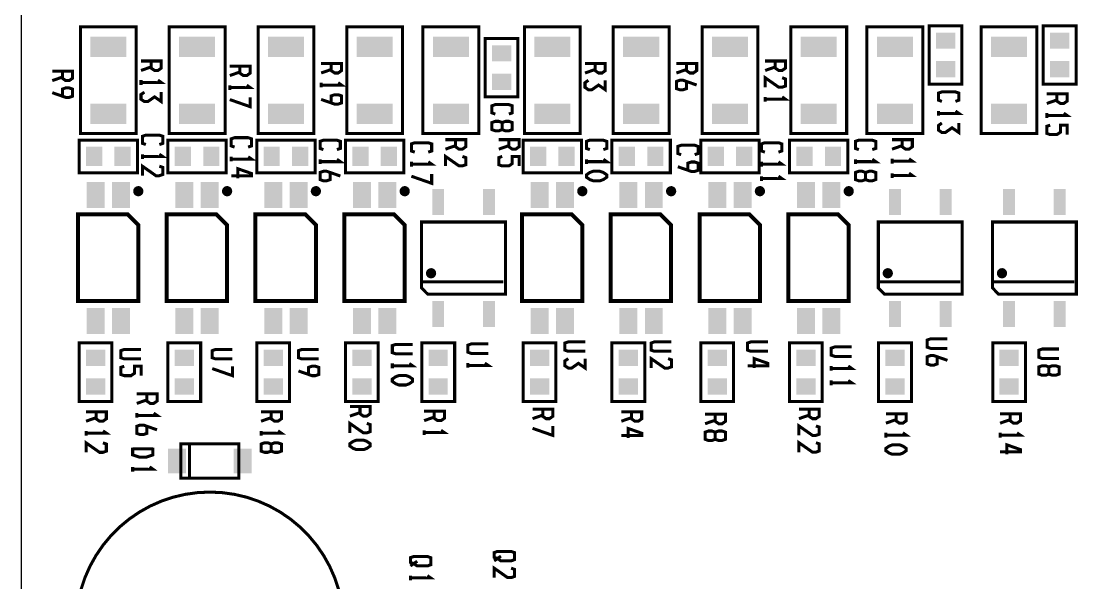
# Model space of a CAD drawing. Extents: x -8 to 204, y 99 to 321.
# Drawn here: x -7.7 to 45.2, y 263.7 to 291.8 of the extents above; entities that cross this region are included whole.
import ezdxf

# ---------------------------------------------------------------- set-up
doc = ezdxf.new("R2010")
doc.units = 0
doc.header["$MEASUREMENT"] = 0
doc.layers.get('0').update_dxf_attribs({"linetype": 'CONTINUOUS'})
for name, color, linetype in [('22-301-0_DRD', 1, 'CONTINUOUS'), ('22-301-0_SMT', 8, 'CONTINUOUS'), ('22-301-0_SST', 255, 'CONTINUOUS')]:
    doc.layers.add(name, color=color, linetype=linetype)

# ---------------------------------------------------------------- blocks, each defined once
blk = doc.blocks.new('RECTANGLE_5')
blk.add_solid([(0.4064, 0.4826), (0.4064, -0.4826), (-0.4064, 0.4826), (-0.4064, -0.4826)])
blk = doc.blocks.new('RECTANGLE_6')
blk.add_solid([(0.4826, 0.4064), (0.4826, -0.4064), (-0.4826, 0.4064), (-0.4826, -0.4064)])
blk = doc.blocks.new('RECTANGLE_10')
blk.add_solid([(0.9017, 0.508), (0.9017, -0.508), (-0.9017, 0.508), (-0.9017, -0.508)])
blk = doc.blocks.new('RECTANGLE_14')
blk.add_solid([(0.44958, 0.6096), (0.44958, -0.6096), (-0.44958, 0.6096), (-0.44958, -0.6096)])
blk = doc.blocks.new('RECTANGLE_46')
blk.add_solid([(0.29972, 0.65024), (0.29972, -0.65024), (-0.29972, 0.65024), (-0.29972, -0.65024)])
blk = doc.blocks.new('RECTANGLE_47')
blk.add_solid([(0.44958, 0.65024), (0.44958, -0.65024), (-0.44958, 0.65024), (-0.44958, -0.65024)])

msp = doc.modelspace()

# ---------------------------------------------------------------- linework, layer by layer
at = {"layer": '22-301-0_DRD'}
msp.add_line((-7.697, 319.11), (-7.697, 111.811), dxfattribs=at)
at = {"layer": '22-301-0_SST'}
for points, const_width in [([(-1.936, 286.134), (-4.73, 286.134), (-4.73, 291.468), (-1.936, 291.468), (-1.936, 286.134)], 0.152), ([(2.509, 286.134), (-0.285, 286.134), (-0.285, 291.468), (2.509, 291.468), (2.509, 286.134)], 0.152), ([(6.954, 286.134), (4.16, 286.134), (4.16, 291.468), (6.954, 291.468), (6.954, 286.134)], 0.152), ([(11.399, 286.134), (8.605, 286.134), (8.605, 291.468), (11.399, 291.468), (11.399, 286.134)], 0.152), ([(15.209, 286.134), (12.415, 286.134), (12.415, 291.468), (15.209, 291.468), (15.209, 286.134)], 0.152), ([(20.289, 286.134), (17.495, 286.134), (17.495, 291.468), (20.289, 291.468), (20.289, 286.134)], 0.152), ([(24.734, 286.134), (21.94, 286.134), (21.94, 291.468), (24.734, 291.468), (24.734, 286.134)], 0.152), ([(29.179, 286.134), (26.385, 286.134), (26.385, 291.468), (29.179, 291.468), (29.179, 286.134)], 0.152), ([(33.624, 286.134), (30.83, 286.134), (30.83, 291.468), (33.624, 291.468), (33.624, 286.134)], 0.152), ([(37.434, 286.134), (34.64, 286.134), (34.64, 291.468), (37.434, 291.468), (37.434, 286.134)], 0.152), ([(37.751, 291.531), (37.751, 288.61), (39.389, 288.61), (39.389, 291.531), (37.751, 291.531)], 0.152), ([(43.149, 286.134), (40.355, 286.134), (40.355, 291.468), (43.149, 291.468), (43.149, 286.134)], 0.152), ([(43.466, 291.531), (43.466, 288.61), (45.104, 288.61), (45.104, 291.531), (43.466, 291.531)], 0.152), ([(15.526, 290.896), (15.526, 287.975), (17.164, 287.975), (17.164, 290.896), (15.526, 290.896)], 0.152), ([(-5.632, 289.258), (-5.632, 288.902), (-5.464, 288.783), (-5.294, 288.783), (-5.124, 288.902), (-5.124, 289.258), (-6.14, 289.258)], 0.152), ([(-1.19, 289.766), (-1.19, 289.41), (-1.019, 289.291), (-0.849, 289.291), (-0.682, 289.41), (-0.682, 289.766), (-1.698, 289.766)], 0.152), ([(-1.19, 289.469), (-1.698, 289.291)], 0.152), ([(3.255, 289.512), (3.255, 289.156), (3.426, 289.037), (3.596, 289.037), (3.763, 289.156), (3.763, 289.512), (2.747, 289.512)], 0.152), ([(7.827, 289.639), (7.827, 289.283), (7.998, 289.164), (8.168, 289.164), (8.335, 289.283), (8.335, 289.639), (7.319, 289.639)], 0.152), ([(7.827, 289.342), (7.319, 289.164)], 0.152), ([(21.035, 289.639), (21.035, 289.283), (21.206, 289.164), (21.376, 289.164), (21.543, 289.283), (21.543, 289.639), (20.527, 289.639)], 0.152), ([(21.035, 289.342), (20.527, 289.164)], 0.152), ([(25.607, 289.639), (25.607, 289.283), (25.778, 289.164), (25.948, 289.164), (26.115, 289.283), (26.115, 289.639), (25.099, 289.639)], 0.152), ([(25.607, 289.342), (25.099, 289.164)], 0.152), ([(30.052, 289.766), (30.052, 289.41), (30.223, 289.291), (30.393, 289.291), (30.56, 289.41), (30.56, 289.766), (29.544, 289.766)], 0.152), ([(30.052, 289.469), (29.544, 289.291)], 0.152), ([(-5.632, 288.961), (-6.14, 288.783)], 0.152), ([(-1.698, 288.572), (-1.698, 288.808)], 0.152), ([(-1.698, 288.689), (-0.682, 288.689), (-0.849, 288.808)], 0.152), ([(3.255, 289.215), (2.747, 289.037)], 0.152), ([(20.698, 288.801), (20.527, 288.681), (20.527, 288.445), (20.698, 288.326), (20.868, 288.326), (21.206, 288.562), (21.543, 288.326), (21.543, 288.801)], 0.152), ([(25.607, 288.74), (25.607, 288.384), (25.44, 288.326), (25.27, 288.326), (25.099, 288.384), (25.099, 288.74), (25.27, 288.801), (25.44, 288.801), (26.115, 288.562)], 0.152), ([(29.544, 288.453), (29.544, 288.928), (30.223, 288.453), (30.393, 288.453), (30.56, 288.511), (30.56, 288.867), (30.393, 288.928)], 0.152), ([(-5.632, 288.003), (-5.632, 288.359), (-5.464, 288.42), (-5.294, 288.42), (-5.124, 288.359), (-5.124, 288.003), (-5.294, 287.945), (-5.464, 287.945), (-6.14, 288.181)], 0.152), ([(-1.527, 288.206), (-1.698, 288.089), (-1.698, 287.851), (-1.527, 287.734), (-1.357, 287.734), (-1.019, 287.97), (-0.682, 287.734), (-0.682, 288.206)], 0.152), ([(2.747, 288.318), (2.747, 288.554)], 0.152), ([(2.747, 288.435), (3.763, 288.435), (3.596, 288.554)], 0.152), ([(7.319, 288.445), (7.319, 288.681)], 0.152), ([(7.319, 288.562), (8.335, 288.562), (8.168, 288.681)], 0.152), ([(38.391, 287.744), (38.221, 287.805), (38.221, 288.16), (38.391, 288.219), (39.069, 288.219), (39.237, 288.16), (39.237, 287.805), (39.069, 287.744)], 0.152), ([(2.747, 287.835), (3.763, 287.48), (3.763, 287.952)], 0.152), ([(7.827, 287.665), (7.827, 288.021), (7.998, 288.079), (8.168, 288.079), (8.335, 288.021), (8.335, 287.665), (8.168, 287.607), (7.998, 287.607), (7.319, 287.843)], 0.152), ([(29.544, 287.734), (29.544, 287.97)], 0.152), ([(29.544, 287.851), (30.56, 287.851), (30.393, 287.97)], 0.152), ([(44.149, 288.115), (44.149, 287.759), (44.32, 287.64), (44.49, 287.64), (44.657, 287.759), (44.657, 288.115), (43.641, 288.115)], 0.152), ([(44.149, 287.818), (43.641, 287.64)], 0.152), ([(16.039, 287.109), (15.869, 287.17), (15.869, 287.525), (16.039, 287.584), (16.717, 287.584), (16.885, 287.525), (16.885, 287.17), (16.717, 287.109)], 0.152), ([(38.221, 287.025), (38.221, 287.261)], 0.152), ([(38.221, 287.144), (39.237, 287.144), (39.069, 287.261)], 0.152), ([(43.641, 286.921), (43.641, 287.157)], 0.152), ([(43.641, 287.038), (44.657, 287.038), (44.49, 287.157)], 0.152), ([(16.377, 286.332), (16.547, 286.271), (16.717, 286.271), (16.885, 286.332), (16.885, 286.687), (16.717, 286.746), (16.547, 286.746), (16.377, 286.687), (16.377, 286.332), (16.209, 286.271), (16.039, 286.271), (15.869, 286.332), (15.869, 286.687), (16.039, 286.746), (16.209, 286.746), (16.377, 286.687)], 0.152), ([(38.391, 286.662), (38.221, 286.542), (38.221, 286.306), (38.391, 286.187), (38.561, 286.187), (38.899, 286.423), (39.237, 286.187), (39.237, 286.662)], 0.152), ([(43.812, 286.555), (43.641, 286.497), (43.641, 286.141), (43.812, 286.083), (44.149, 286.083), (44.32, 286.2), (44.32, 286.555), (44.657, 286.555), (44.657, 286.083)], 0.152), ([(-4.794, 284.165), (-1.873, 284.165), (-1.873, 285.803), (-4.794, 285.803), (-4.794, 284.165)], 0.152), ([(-1.456, 285.585), (-1.626, 285.643), (-1.626, 285.999), (-1.456, 286.057), (-0.781, 286.057), (-0.61, 285.999), (-0.61, 285.643), (-0.781, 285.585)], 0.152), ([(-0.349, 284.165), (2.572, 284.165), (2.572, 285.803), (-0.349, 285.803), (-0.349, 284.165)], 0.152), ([(2.989, 285.458), (2.819, 285.516), (2.819, 285.872), (2.989, 285.93), (3.664, 285.93), (3.835, 285.872), (3.835, 285.516), (3.664, 285.458)], 0.152), ([(4.096, 284.165), (7.017, 284.165), (7.017, 285.803), (4.096, 285.803), (4.096, 284.165)], 0.152), ([(7.434, 285.331), (7.264, 285.389), (7.264, 285.745), (7.434, 285.803), (8.109, 285.803), (8.28, 285.745), (8.28, 285.389), (8.109, 285.331)], 0.152), ([(8.541, 284.165), (11.462, 284.165), (11.462, 285.803), (8.541, 285.803), (8.541, 284.165)], 0.152), ([(12.006, 285.204), (11.836, 285.262), (11.836, 285.618), (12.006, 285.676), (12.681, 285.676), (12.852, 285.618), (12.852, 285.262), (12.681, 285.204)], 0.152), ([(14.05, 285.829), (14.05, 285.473), (14.221, 285.354), (14.391, 285.354), (14.558, 285.473), (14.558, 285.829), (13.542, 285.829)], 0.152), ([(16.717, 285.829), (16.717, 285.473), (16.888, 285.354), (17.058, 285.354), (17.225, 285.473), (17.225, 285.829), (16.209, 285.829)], 0.152), ([(17.431, 284.165), (20.352, 284.165), (20.352, 285.803), (17.431, 285.803), (17.431, 284.165)], 0.152), ([(20.769, 285.331), (20.599, 285.389), (20.599, 285.745), (20.769, 285.803), (21.444, 285.803), (21.615, 285.745), (21.615, 285.389), (21.444, 285.331)], 0.152), ([(21.876, 284.165), (24.797, 284.165), (24.797, 285.803), (21.876, 285.803), (21.876, 284.165)], 0.152), ([(25.341, 285.077), (25.171, 285.135), (25.171, 285.491), (25.341, 285.549), (26.016, 285.549), (26.187, 285.491), (26.187, 285.135), (26.016, 285.077)], 0.152), ([(26.321, 284.165), (29.242, 284.165), (29.242, 285.803), (26.321, 285.803), (26.321, 284.165)], 0.152), ([(29.532, 285.204), (29.362, 285.262), (29.362, 285.618), (29.532, 285.676), (30.207, 285.676), (30.378, 285.618), (30.378, 285.262), (30.207, 285.204)], 0.152), ([(30.766, 284.165), (33.687, 284.165), (33.687, 285.803), (30.766, 285.803), (30.766, 284.165)], 0.152), ([(34.231, 285.331), (34.061, 285.389), (34.061, 285.745), (34.231, 285.803), (34.906, 285.803), (35.077, 285.745), (35.077, 285.389), (34.906, 285.331)], 0.152), ([(36.402, 285.829), (36.402, 285.473), (36.573, 285.354), (36.743, 285.354), (36.91, 285.473), (36.91, 285.829), (35.894, 285.829)], 0.152), ([(-1.626, 284.864), (-1.626, 285.102)], 0.152), ([(-1.626, 284.983), (-0.61, 284.983), (-0.781, 285.102)], 0.152), ([(14.05, 285.532), (13.542, 285.354)], 0.152), ([(13.542, 284.516), (13.542, 284.991), (14.221, 284.516), (14.391, 284.516), (14.558, 284.574), (14.558, 284.93), (14.391, 284.991)], 0.152), ([(16.717, 285.532), (16.209, 285.354)], 0.152), ([(36.402, 285.532), (35.894, 285.354)], 0.152), ([(-1.626, 284.025), (-1.626, 284.5), (-0.948, 284.025), (-0.781, 284.025), (-0.61, 284.086), (-0.61, 284.442), (-0.781, 284.5)], 0.152), ([(2.819, 284.737), (2.819, 284.975)], 0.152), ([(2.819, 284.856), (3.835, 284.856), (3.664, 284.975)], 0.152), ([(7.264, 284.61), (7.264, 284.848)], 0.152), ([(7.264, 284.729), (8.28, 284.729), (8.109, 284.848)], 0.152), ([(11.836, 284.483), (11.836, 284.721)], 0.152), ([(11.836, 284.602), (12.852, 284.602), (12.681, 284.721)], 0.152), ([(16.38, 284.991), (16.209, 284.93), (16.209, 284.574), (16.38, 284.516), (16.717, 284.516), (16.888, 284.635), (16.888, 284.991), (17.225, 284.991), (17.225, 284.516)], 0.152), ([(20.599, 284.61), (20.599, 284.848)], 0.152), ([(20.599, 284.729), (21.615, 284.729), (21.444, 284.848)], 0.152), ([(25.679, 284.297), (25.679, 284.653), (25.849, 284.711), (26.016, 284.711), (26.187, 284.653), (26.187, 284.297), (26.016, 284.239), (25.849, 284.239), (25.171, 284.475)], 0.152), ([(29.362, 284.483), (29.362, 284.721)], 0.152), ([(29.362, 284.602), (30.378, 284.602), (30.207, 284.721)], 0.152), ([(34.061, 284.61), (34.061, 284.848)], 0.152), ([(34.061, 284.729), (35.077, 284.729), (34.906, 284.848)], 0.152), ([(35.894, 284.635), (35.894, 284.871)], 0.152), ([(35.894, 284.752), (36.91, 284.752), (36.743, 284.871)], 0.152), ([(3.156, 283.898), (3.156, 284.373), (3.835, 284.137), (3.835, 284.018), (2.819, 284.018)], 0.152), ([(7.772, 284.188), (7.772, 283.832), (7.601, 283.771), (7.434, 283.771), (7.264, 283.832), (7.264, 284.188), (7.434, 284.246), (7.601, 284.246), (8.28, 284.01)], 0.152), ([(11.836, 284), (12.852, 283.644), (12.852, 284.119)], 0.152), ([(20.599, 284.068), (20.769, 284.188), (20.936, 284.246), (21.277, 284.246), (21.444, 284.188), (21.615, 284.068), (21.615, 283.949), (21.444, 283.832), (21.277, 283.771), (20.936, 283.771), (20.769, 283.832), (20.599, 283.949), (20.599, 284.068)], 0.152), ([(29.362, 283.764), (29.362, 284)], 0.152), ([(29.362, 283.883), (30.378, 283.883), (30.207, 284)], 0.152), ([(34.569, 283.832), (34.739, 283.771), (34.906, 283.771), (35.077, 283.832), (35.077, 284.188), (34.906, 284.246), (34.739, 284.246), (34.569, 284.188), (34.569, 283.832), (34.398, 283.771), (34.231, 283.771), (34.061, 283.832), (34.061, 284.188), (34.231, 284.246), (34.398, 284.246), (34.569, 284.188)], 0.152), ([(35.894, 283.914), (35.894, 284.152)], 0.152), ([(35.894, 284.033), (36.91, 284.033), (36.743, 284.152)], 0.152), ([(-1.665, 283.309), (-2.002, 283.309)], 0.152), ([(-1.672, 283.172), (-1.995, 283.172)], 0.152), ([(-1.911, 283.411), (-1.911, 283.088)], 0.152), ([(-1.774, 283.418), (-1.774, 283.08)], 0.152), ([(2.78, 283.309), (2.443, 283.309)], 0.152), ([(2.773, 283.172), (2.45, 283.172)], 0.152), ([(2.534, 283.411), (2.534, 283.088)], 0.152), ([(2.671, 283.418), (2.671, 283.08)], 0.152), ([(7.225, 283.309), (6.888, 283.309)], 0.152), ([(7.218, 283.172), (6.895, 283.172)], 0.152), ([(6.979, 283.411), (6.979, 283.088)], 0.152), ([(7.116, 283.418), (7.116, 283.08)], 0.152), ([(11.67, 283.309), (11.333, 283.309)], 0.152), ([(11.663, 283.172), (11.34, 283.172)], 0.152), ([(11.424, 283.411), (11.424, 283.088)], 0.152), ([(11.561, 283.418), (11.561, 283.08)], 0.152), ([(20.56, 283.309), (20.223, 283.309)], 0.152), ([(20.553, 283.172), (20.23, 283.172)], 0.152), ([(20.314, 283.411), (20.314, 283.088)], 0.152), ([(20.451, 283.418), (20.451, 283.08)], 0.152), ([(25.005, 283.309), (24.668, 283.309)], 0.152), ([(24.998, 283.172), (24.675, 283.172)], 0.152), ([(24.759, 283.411), (24.759, 283.088)], 0.152), ([(24.896, 283.418), (24.896, 283.08)], 0.152), ([(29.45, 283.309), (29.113, 283.309)], 0.152), ([(29.443, 283.172), (29.12, 283.172)], 0.152), ([(29.204, 283.411), (29.204, 283.088)], 0.152), ([(29.341, 283.418), (29.341, 283.08)], 0.152), ([(33.895, 283.309), (33.558, 283.309)], 0.152), ([(33.888, 283.172), (33.565, 283.172)], 0.152), ([(33.649, 283.411), (33.649, 283.088)], 0.152), ([(33.786, 283.418), (33.786, 283.08)], 0.152), ([(-1.835, 281.562), (-1.835, 277.752), (-4.857, 277.752), (-4.857, 282.095), (-2.368, 282.095), (-1.835, 281.562)], 0.201), ([(2.61, 281.562), (2.61, 277.752), (-0.412, 277.752), (-0.412, 282.095), (2.077, 282.095), (2.61, 281.562)], 0.201), ([(7.055, 281.562), (7.055, 277.752), (4.033, 277.752), (4.033, 282.095), (6.522, 282.095), (7.055, 281.562)], 0.201), ([(11.5, 281.562), (11.5, 277.752), (8.478, 277.752), (8.478, 282.095), (10.967, 282.095), (11.5, 281.562)], 0.201), ([(20.39, 281.562), (20.39, 277.752), (17.368, 277.752), (17.368, 282.095), (19.857, 282.095), (20.39, 281.562)], 0.201), ([(24.835, 281.562), (24.835, 277.752), (21.813, 277.752), (21.813, 282.095), (24.302, 282.095), (24.835, 281.562)], 0.201), ([(29.28, 281.562), (29.28, 277.752), (26.258, 277.752), (26.258, 282.095), (28.747, 282.095), (29.28, 281.562)], 0.201), ([(33.725, 281.562), (33.725, 277.752), (30.703, 277.752), (30.703, 282.095), (33.192, 282.095), (33.725, 281.562)], 0.201), ([(12.544, 278.206), (12.646, 278.105), (16.545, 278.105), (16.545, 281.709), (12.349, 281.709), (12.349, 278.412), (12.544, 278.206)], 0.152), ([(35.404, 278.206), (35.506, 278.105), (39.405, 278.105), (39.405, 281.709), (35.209, 281.709), (35.209, 278.412), (35.404, 278.206)], 0.152), ([(41.119, 278.206), (41.221, 278.105), (45.12, 278.105), (45.12, 281.709), (40.924, 281.709), (40.924, 278.412), (41.119, 278.206)], 0.152), ([(12.991, 279.204), (12.651, 279.204)], 0.152), ([(12.742, 279.306), (12.742, 278.983)], 0.152), ([(12.88, 279.314), (12.88, 278.976)], 0.152), ([(35.851, 279.204), (35.511, 279.204)], 0.152), ([(35.602, 279.306), (35.602, 278.983)], 0.152), ([(35.74, 279.314), (35.74, 278.976)], 0.152), ([(41.566, 279.204), (41.226, 279.204)], 0.152), ([(41.317, 279.306), (41.317, 278.983)], 0.152), ([(41.455, 279.314), (41.455, 278.976)], 0.152), ([(16.446, 278.712), (12.349, 278.712)], 0.152), ([(12.984, 279.067), (12.659, 279.067)], 0.152), ([(39.306, 278.712), (35.209, 278.712)], 0.152), ([(35.844, 279.067), (35.519, 279.067)], 0.152), ([(45.021, 278.712), (40.924, 278.712)], 0.152), ([(41.559, 279.067), (41.234, 279.067)], 0.152), ([(-4.794, 275.656), (-4.794, 272.735), (-3.156, 272.735), (-3.156, 275.656), (-4.794, 275.656)], 0.152), ([(-0.349, 275.656), (-0.349, 272.735), (1.289, 272.735), (1.289, 275.656), (-0.349, 275.656)], 0.152), ([(4.096, 275.656), (4.096, 272.735), (5.734, 272.735), (5.734, 275.656), (4.096, 275.656)], 0.152), ([(8.541, 275.656), (8.541, 272.735), (10.179, 272.735), (10.179, 275.656), (8.541, 275.656)], 0.152), ([(11.899, 275.112), (11.053, 275.112), (10.883, 275.171), (10.883, 275.526), (11.053, 275.585), (11.899, 275.585)], 0.152), ([(14.002, 272.735), (14.002, 275.656), (12.364, 275.656), (12.364, 272.735), (14.002, 272.735)], 0.152), ([(15.681, 275.133), (14.835, 275.133), (14.665, 275.194), (14.665, 275.549), (14.835, 275.608), (15.681, 275.608)], 0.152), ([(17.431, 275.656), (17.431, 272.735), (19.069, 272.735), (19.069, 275.656), (17.431, 275.656)], 0.152), ([(20.535, 275.239), (19.689, 275.239), (19.519, 275.298), (19.519, 275.653), (19.689, 275.712), (20.535, 275.712)], 0.152), ([(21.876, 275.656), (21.876, 272.735), (23.514, 272.735), (23.514, 275.656), (21.876, 275.656)], 0.152), ([(24.853, 275.239), (24.007, 275.239), (23.837, 275.298), (23.837, 275.653), (24.007, 275.712), (24.853, 275.712)], 0.152), ([(26.321, 275.656), (26.321, 272.735), (27.959, 272.735), (27.959, 275.656), (26.321, 275.656)], 0.152), ([(29.679, 275.239), (28.833, 275.239), (28.663, 275.298), (28.663, 275.653), (28.833, 275.712), (29.679, 275.712)], 0.152), ([(30.766, 275.656), (30.766, 272.735), (32.404, 272.735), (32.404, 275.656), (30.766, 275.656)], 0.152), ([(36.862, 272.735), (36.862, 275.656), (35.224, 275.656), (35.224, 272.735), (36.862, 272.735)], 0.152), ([(38.668, 275.387), (37.822, 275.387), (37.652, 275.448), (37.652, 275.803), (37.822, 275.862), (38.668, 275.862)], 0.152), ([(42.577, 272.735), (42.577, 275.656), (40.939, 275.656), (40.939, 272.735), (42.577, 272.735)], 0.152), ([(-1.69, 274.858), (-2.536, 274.858), (-2.706, 274.917), (-2.706, 275.272), (-2.536, 275.331), (-1.69, 275.331)], 0.152), ([(2.882, 274.858), (2.036, 274.858), (1.866, 274.917), (1.866, 275.272), (2.036, 275.331), (2.882, 275.331)], 0.152), ([(7.2, 274.858), (6.354, 274.858), (6.184, 274.917), (6.184, 275.272), (6.354, 275.331), (7.2, 275.331)], 0.152), ([(33.87, 274.985), (33.024, 274.985), (32.854, 275.044), (32.854, 275.399), (33.024, 275.458), (33.87, 275.458)], 0.152), ([(38.16, 274.965), (38.16, 274.61), (37.99, 274.549), (37.822, 274.549), (37.652, 274.61), (37.652, 274.965), (37.822, 275.024), (37.99, 275.024), (38.668, 274.787)], 0.152), ([(44.256, 274.879), (43.41, 274.879), (43.24, 274.94), (43.24, 275.295), (43.41, 275.354), (44.256, 275.354)], 0.152), ([(-2.536, 274.493), (-2.706, 274.434), (-2.706, 274.079), (-2.536, 274.02), (-2.198, 274.02), (-2.028, 274.137), (-2.028, 274.493), (-1.69, 274.493), (-1.69, 274.02)], 0.152), ([(1.866, 274.376), (2.882, 274.02), (2.882, 274.493)], 0.152), ([(6.692, 274.079), (6.692, 274.434), (6.862, 274.493), (7.03, 274.493), (7.2, 274.434), (7.2, 274.079), (7.03, 274.02), (6.862, 274.02), (6.184, 274.256)], 0.152), ([(10.883, 274.391), (10.883, 274.63)], 0.152), ([(10.883, 274.51), (11.899, 274.51), (11.729, 274.63)], 0.152), ([(14.665, 274.414), (14.665, 274.65)], 0.152), ([(14.665, 274.533), (15.681, 274.533), (15.511, 274.65)], 0.152), ([(19.689, 274.874), (19.519, 274.757), (19.519, 274.518), (19.689, 274.401), (19.857, 274.401), (20.197, 274.637), (20.535, 274.401), (20.535, 274.874)], 0.152), ([(23.837, 274.401), (23.837, 274.874), (24.515, 274.401), (24.683, 274.401), (24.853, 274.46), (24.853, 274.815), (24.683, 274.874)], 0.152), ([(29.001, 274.401), (29.001, 274.874), (29.679, 274.637), (29.679, 274.518), (28.663, 274.518)], 0.152), ([(32.854, 274.264), (32.854, 274.503)], 0.152), ([(32.854, 274.383), (33.87, 274.383), (33.7, 274.503)], 0.152), ([(43.748, 274.102), (43.918, 274.041), (44.086, 274.041), (44.256, 274.102), (44.256, 274.457), (44.086, 274.516), (43.918, 274.516), (43.748, 274.457), (43.748, 274.102), (43.578, 274.041), (43.41, 274.041), (43.24, 274.102), (43.24, 274.457), (43.41, 274.516), (43.578, 274.516), (43.748, 274.457)], 0.152), ([(10.883, 273.85), (11.053, 273.969), (11.221, 274.028), (11.561, 274.028), (11.729, 273.969), (11.899, 273.85), (11.899, 273.731), (11.729, 273.614), (11.561, 273.553), (11.221, 273.553), (11.053, 273.614), (10.883, 273.731), (10.883, 273.85)], 0.152), ([(32.854, 273.545), (32.854, 273.781)], 0.152), ([(32.854, 273.665), (33.87, 273.665), (33.7, 273.781)], 0.152), ([(-1.403, 273.106), (-1.403, 272.75), (-1.233, 272.631), (-1.063, 272.631), (-0.895, 272.75), (-0.895, 273.106), (-1.911, 273.106)], 0.152), ([(-1.403, 272.809), (-1.911, 272.631)], 0.152), ([(9.265, 272.471), (9.265, 272.115), (9.435, 271.996), (9.605, 271.996), (9.773, 272.115), (9.773, 272.471), (8.757, 272.471)], 0.152), ([(18.409, 272.344), (18.409, 271.988), (18.579, 271.869), (18.749, 271.869), (18.917, 271.988), (18.917, 272.344), (17.901, 272.344)], 0.152), ([(31.744, 272.344), (31.744, 271.988), (31.914, 271.869), (32.084, 271.869), (32.252, 271.988), (32.252, 272.344), (31.236, 272.344)], 0.152), ([(-3.94, 272.217), (-3.94, 271.861), (-3.773, 271.742), (-3.603, 271.742), (-3.432, 271.861), (-3.432, 272.217), (-4.448, 272.217)], 0.152), ([(-3.94, 271.92), (-4.448, 271.742)], 0.152), ([(-1.911, 271.912), (-1.911, 272.148)], 0.152), ([(-1.911, 272.031), (-0.895, 272.031), (-1.063, 272.148)], 0.152), ([(4.82, 272.217), (4.82, 271.861), (4.99, 271.742), (5.16, 271.742), (5.328, 271.861), (5.328, 272.217), (4.312, 272.217)], 0.152), ([(4.82, 271.92), (4.312, 271.742)], 0.152), ([(9.265, 272.174), (8.757, 271.996)], 0.152), ([(12.981, 272.245), (12.981, 271.889), (13.149, 271.77), (13.319, 271.77), (13.489, 271.889), (13.489, 272.245), (12.473, 272.245)], 0.152), ([(12.981, 271.948), (12.473, 271.77)], 0.152), ([(18.409, 272.047), (17.901, 271.869)], 0.152), ([(22.854, 272.217), (22.854, 271.861), (23.024, 271.742), (23.194, 271.742), (23.362, 271.861), (23.362, 272.217), (22.346, 272.217)], 0.152), ([(22.854, 271.92), (22.346, 271.742)], 0.152), ([(27.045, 272.09), (27.045, 271.734), (27.215, 271.615), (27.385, 271.615), (27.553, 271.734), (27.553, 272.09), (26.537, 272.09)], 0.152), ([(31.744, 272.047), (31.236, 271.869)], 0.152), ([(36.095, 272.118), (36.095, 271.762), (36.263, 271.643), (36.433, 271.643), (36.603, 271.762), (36.603, 272.118), (35.587, 272.118)], 0.152), ([(36.095, 271.821), (35.587, 271.643)], 0.152), ([(41.81, 272.118), (41.81, 271.762), (41.978, 271.643), (42.148, 271.643), (42.318, 271.762), (42.318, 272.118), (41.302, 272.118)], 0.152), ([(41.81, 271.821), (41.302, 271.643)], 0.152), ([(-1.403, 271.488), (-1.403, 271.132), (-1.571, 271.074), (-1.741, 271.074), (-1.911, 271.132), (-1.911, 271.488), (-1.741, 271.549), (-1.571, 271.549), (-0.895, 271.31)], 0.152), ([(8.757, 271.158), (8.757, 271.633), (9.435, 271.158), (9.605, 271.158), (9.773, 271.219), (9.773, 271.574), (9.605, 271.633)], 0.152), ([(12.473, 271.051), (12.473, 271.287)], 0.152), ([(12.473, 271.17), (13.489, 271.17), (13.319, 271.287)], 0.152), ([(17.901, 271.386), (18.917, 271.031), (18.917, 271.506)], 0.152), ([(22.686, 270.904), (22.686, 271.379), (23.362, 271.142), (23.362, 271.023), (22.346, 271.023)], 0.152), ([(27.045, 271.793), (26.537, 271.615)], 0.152), ([(31.236, 271.031), (31.236, 271.506), (31.914, 271.031), (32.084, 271.031), (32.252, 271.092), (32.252, 271.447), (32.084, 271.506)], 0.152), ([(-4.448, 271.023), (-4.448, 271.259)], 0.152), ([(-4.448, 271.142), (-3.432, 271.142), (-3.603, 271.259)], 0.152), ([(4.312, 271.023), (4.312, 271.259)], 0.152), ([(4.312, 271.142), (5.328, 271.142), (5.16, 271.259)], 0.152), ([(8.757, 270.617), (8.927, 270.736), (9.097, 270.794), (9.435, 270.794), (9.605, 270.736), (9.773, 270.617), (9.773, 270.497), (9.605, 270.38), (9.435, 270.319), (9.097, 270.319), (8.927, 270.38), (8.757, 270.497), (8.757, 270.617)], 0.152), ([(27.045, 270.838), (27.215, 270.777), (27.385, 270.777), (27.553, 270.838), (27.553, 271.193), (27.385, 271.252), (27.215, 271.252), (27.045, 271.193), (27.045, 270.838), (26.877, 270.777), (26.707, 270.777), (26.537, 270.838), (26.537, 271.193), (26.707, 271.252), (26.877, 271.252), (27.045, 271.193)], 0.152), ([(31.236, 270.192), (31.236, 270.667), (31.914, 270.192), (32.084, 270.192), (32.252, 270.253), (32.252, 270.609), (32.084, 270.667)], 0.152), ([(35.587, 270.924), (35.587, 271.16)], 0.152), ([(35.587, 271.043), (36.603, 271.043), (36.433, 271.16)], 0.152), ([(41.302, 270.924), (41.302, 271.16)], 0.152), ([(41.302, 271.043), (42.318, 271.043), (42.148, 271.16)], 0.152), ([(-4.448, 270.185), (-4.448, 270.66), (-3.773, 270.185), (-3.603, 270.185), (-3.432, 270.243), (-3.432, 270.599), (-3.603, 270.66)], 0.152), ([(-2.114, 270.413), (-2.114, 270.058), (-1.776, 269.941), (-1.436, 269.941), (-1.098, 270.058), (-1.098, 270.413)], 0.152), ([(-2.114, 270.355), (-1.098, 270.355)], 0.152), ([(0.324, 268.887), (0.299, 268.887), (0.299, 270.614), (3.194, 270.614), (3.194, 268.887), (0.324, 268.887)], 0.152), ([(0.731, 268.912), (0.731, 270.563)], 0.152), ([(4.82, 270.243), (4.99, 270.185), (5.16, 270.185), (5.328, 270.243), (5.328, 270.599), (5.16, 270.66), (4.99, 270.66), (4.82, 270.599), (4.82, 270.243), (4.652, 270.185), (4.482, 270.185), (4.312, 270.243), (4.312, 270.599), (4.482, 270.66), (4.652, 270.66), (4.82, 270.599)], 0.152), ([(35.587, 270.383), (35.755, 270.5), (35.925, 270.561), (36.263, 270.561), (36.433, 270.5), (36.603, 270.383), (36.603, 270.264), (36.433, 270.144), (36.263, 270.086), (35.925, 270.086), (35.755, 270.144), (35.587, 270.264), (35.587, 270.383)], 0.152), ([(41.64, 270.086), (41.64, 270.561), (42.318, 270.322), (42.318, 270.205), (41.302, 270.205)], 0.152), ([(-2.114, 269.22), (-2.114, 269.458)], 0.152), ([(-2.114, 269.339), (-1.098, 269.339), (-1.268, 269.458)], 0.152), ([(11.957, 264.973), (11.787, 264.914), (11.787, 264.676), (11.957, 264.617), (12.128, 264.498), (12.636, 264.498), (12.803, 264.559), (12.803, 264.914), (12.636, 264.973), (11.957, 264.973)], 0.152), ([(16.148, 265.227), (15.978, 265.168), (15.978, 264.93), (16.148, 264.871), (16.319, 264.752), (16.827, 264.752), (16.994, 264.813), (16.994, 265.168), (16.827, 265.227), (16.148, 265.227)], 0.152), ([(16.319, 264.991), (15.978, 264.752)], 0.152), ([(12.128, 264.737), (11.787, 264.498)], 0.152), ([(15.978, 263.914), (15.978, 264.389), (16.656, 263.914), (16.827, 263.914), (16.994, 263.975), (16.994, 264.33), (16.827, 264.389)], 0.152), ([(11.787, 263.779), (11.787, 264.015)], 0.152), ([(11.787, 263.898), (12.803, 263.898), (12.636, 264.015)], 0.152)]:
    msp.add_lwpolyline(points, dxfattribs=dict(at, const_width=const_width))
at = {"layer": '22-301-0_SST', "const_width": 0.152}
for points in [[(-1.654, 283.251, 0.414214), (-1.835, 283.431)], [(2.791, 283.251, 0.414214), (2.61, 283.431)], [(7.236, 283.251, 0.414214), (7.055, 283.431)], [(11.681, 283.251, 0.414214), (11.5, 283.431)], [(20.571, 283.251, 0.414214), (20.39, 283.431)], [(25.016, 283.251, 0.414214), (24.835, 283.431)], [(29.461, 283.251, 0.414214), (29.28, 283.431)], [(33.906, 283.251, 0.414214), (33.725, 283.431)], [(-1.835, 283.428, 0.414214), (-2.013, 283.251)], [(-2.013, 283.251, 0.414214), (-1.835, 283.073)], [(-1.835, 283.07, 0.414214), (-1.654, 283.251)], [(2.61, 283.428, 0.414214), (2.432, 283.251)], [(2.432, 283.251, 0.414214), (2.61, 283.073)], [(2.61, 283.07, 0.414214), (2.791, 283.251)], [(7.055, 283.428, 0.414214), (6.877, 283.251)], [(6.877, 283.251, 0.414214), (7.055, 283.073)], [(7.055, 283.07, 0.414214), (7.236, 283.251)], [(11.5, 283.428, 0.414214), (11.322, 283.251)], [(11.322, 283.251, 0.414214), (11.5, 283.073)], [(11.5, 283.07, 0.414214), (11.681, 283.251)], [(20.39, 283.428, 0.414214), (20.212, 283.251)], [(20.212, 283.251, 0.414214), (20.39, 283.073)], [(20.39, 283.07, 0.414214), (20.571, 283.251)], [(24.835, 283.428, 0.414214), (24.657, 283.251)], [(24.657, 283.251, 0.414214), (24.835, 283.073)], [(24.835, 283.07, 0.414214), (25.016, 283.251)], [(29.28, 283.428, 0.414214), (29.102, 283.251)], [(29.102, 283.251, 0.414214), (29.28, 283.073)], [(29.28, 283.07, 0.414214), (29.461, 283.251)], [(33.725, 283.428, 0.414214), (33.547, 283.251)], [(33.547, 283.251, 0.414214), (33.725, 283.073)], [(33.725, 283.07, 0.414214), (33.906, 283.251)], [(12.821, 279.324, 0.414214), (12.643, 279.146)], [(13.001, 279.146, 0.414214), (12.821, 279.326)], [(35.681, 279.324, 0.414214), (35.503, 279.146)], [(35.861, 279.146, 0.414214), (35.681, 279.326)], [(41.396, 279.324, 0.414214), (41.218, 279.146)], [(41.576, 279.146, 0.414214), (41.396, 279.326)], [(12.641, 279.146, 0.414214), (12.821, 278.966)], [(12.821, 278.966, 0.414214), (13.001, 279.146)], [(35.501, 279.146, 0.414214), (35.681, 278.966)], [(35.681, 278.966, 0.414214), (35.861, 279.146)], [(41.216, 279.146, 0.414214), (41.396, 278.966)], [(41.396, 278.966, 0.414214), (41.576, 279.146)], [(1.747, 268.196, 0.414214), (-4.954, 261.496)], [(8.447, 261.496, 0.414214), (1.747, 268.196)]]:
    msp.add_lwpolyline(points, format="xyb", dxfattribs=at)

# ---------------------------------------------------------------- block references
at = {"layer": '22-301-0_SMT'}
for name, p in [('RECTANGLE_10', (-3.333, 290.477)), ('RECTANGLE_10', (1.112, 290.477)), ('RECTANGLE_10', (5.557, 290.477)), ('RECTANGLE_10', (10.002, 290.477)), ('RECTANGLE_10', (13.812, 290.477)), ('RECTANGLE_10', (18.892, 290.477)), ('RECTANGLE_10', (23.337, 290.477)), ('RECTANGLE_10', (27.782, 290.477)), ('RECTANGLE_10', (32.227, 290.477)), ('RECTANGLE_10', (36.037, 290.477)), ('RECTANGLE_6', (38.577, 290.782)), ('RECTANGLE_10', (41.752, 290.477)), ('RECTANGLE_6', (44.292, 290.782)), ('RECTANGLE_6', (16.352, 290.147)), ('RECTANGLE_6', (38.577, 289.359)), ('RECTANGLE_6', (44.292, 289.359)), ('RECTANGLE_6', (16.352, 288.724)), ('RECTANGLE_10', (-3.333, 287.124)), ('RECTANGLE_10', (1.112, 287.124)), ('RECTANGLE_10', (5.557, 287.124)), ('RECTANGLE_10', (10.002, 287.124)), ('RECTANGLE_10', (13.812, 287.124)), ('RECTANGLE_10', (18.892, 287.124)), ('RECTANGLE_10', (23.337, 287.124)), ('RECTANGLE_10', (27.782, 287.124)), ('RECTANGLE_10', (32.227, 287.124)), ('RECTANGLE_10', (36.037, 287.124)), ('RECTANGLE_10', (41.752, 287.124)), ('RECTANGLE_5', (-4.045, 284.991)), ('RECTANGLE_5', (-2.622, 284.991)), ('RECTANGLE_5', (0.4, 284.991)), ('RECTANGLE_5', (1.823, 284.991)), ('RECTANGLE_5', (4.845, 284.991)), ('RECTANGLE_5', (6.268, 284.991)), ('RECTANGLE_5', (9.29, 284.991)), ('RECTANGLE_5', (10.713, 284.991)), ('RECTANGLE_5', (18.18, 284.991)), ('RECTANGLE_5', (19.603, 284.991)), ('RECTANGLE_5', (22.625, 284.991)), ('RECTANGLE_5', (24.048, 284.991)), ('RECTANGLE_5', (27.07, 284.991)), ('RECTANGLE_5', (28.493, 284.991)), ('RECTANGLE_5', (31.515, 284.991)), ('RECTANGLE_5', (32.938, 284.991)), ('RECTANGLE_47', (-3.968, 283.06)), ('RECTANGLE_47', (-2.698, 283.06)), ('RECTANGLE_47', (0.477, 283.06)), ('RECTANGLE_47', (1.747, 283.06)), ('RECTANGLE_47', (4.922, 283.06)), ('RECTANGLE_47', (6.192, 283.06)), ('RECTANGLE_47', (9.367, 283.06)), ('RECTANGLE_47', (10.637, 283.06)), ('RECTANGLE_47', (18.257, 283.06)), ('RECTANGLE_47', (19.527, 283.06)), ('RECTANGLE_47', (22.702, 283.06)), ('RECTANGLE_47', (23.972, 283.06)), ('RECTANGLE_47', (27.147, 283.06)), ('RECTANGLE_47', (28.417, 283.06)), ('RECTANGLE_47', (31.592, 283.06)), ('RECTANGLE_47', (32.862, 283.06)), ('RECTANGLE_46', (13.177, 282.71)), ('RECTANGLE_46', (15.717, 282.71)), ('RECTANGLE_46', (36.037, 282.71)), ('RECTANGLE_46', (38.577, 282.71)), ('RECTANGLE_46', (41.752, 282.71)), ('RECTANGLE_46', (44.292, 282.71)), ('RECTANGLE_46', (13.177, 277.111)), ('RECTANGLE_46', (15.717, 277.111)), ('RECTANGLE_46', (36.037, 277.111)), ('RECTANGLE_46', (38.577, 277.111)), ('RECTANGLE_46', (41.752, 277.111)), ('RECTANGLE_46', (44.292, 277.111)), ('RECTANGLE_47', (-3.968, 276.761)), ('RECTANGLE_47', (-2.698, 276.761)), ('RECTANGLE_47', (0.477, 276.761)), ('RECTANGLE_47', (1.747, 276.761)), ('RECTANGLE_47', (4.922, 276.761)), ('RECTANGLE_47', (6.192, 276.761)), ('RECTANGLE_47', (9.367, 276.761)), ('RECTANGLE_47', (10.637, 276.761)), ('RECTANGLE_47', (18.257, 276.761)), ('RECTANGLE_47', (19.527, 276.761)), ('RECTANGLE_47', (22.702, 276.761)), ('RECTANGLE_47', (23.972, 276.761)), ('RECTANGLE_47', (27.147, 276.761)), ('RECTANGLE_47', (28.417, 276.761)), ('RECTANGLE_47', (31.592, 276.761)), ('RECTANGLE_47', (32.862, 276.761)), ('RECTANGLE_6', (-3.968, 274.907)), ('RECTANGLE_6', (0.477, 274.907)), ('RECTANGLE_6', (4.922, 274.907)), ('RECTANGLE_6', (9.367, 274.907)), ('RECTANGLE_6', (13.177, 274.907)), ('RECTANGLE_6', (18.257, 274.907)), ('RECTANGLE_6', (22.702, 274.907)), ('RECTANGLE_6', (27.147, 274.907)), ('RECTANGLE_6', (31.592, 274.907)), ('RECTANGLE_6', (36.037, 274.907)), ('RECTANGLE_6', (41.752, 274.907)), ('RECTANGLE_6', (-3.968, 273.484)), ('RECTANGLE_6', (0.477, 273.484)), ('RECTANGLE_6', (4.922, 273.484)), ('RECTANGLE_6', (9.367, 273.484)), ('RECTANGLE_6', (13.177, 273.484)), ('RECTANGLE_6', (18.257, 273.484)), ('RECTANGLE_6', (22.702, 273.484)), ('RECTANGLE_6', (27.147, 273.484)), ('RECTANGLE_6', (31.592, 273.484)), ('RECTANGLE_6', (36.037, 273.484)), ('RECTANGLE_6', (41.752, 273.484)), ('RECTANGLE_14', (0.106, 269.751)), ('RECTANGLE_14', (3.388, 269.751))]:
    msp.add_blockref(name, p, dxfattribs=at)

doc.saveas('drawing.dxf')
